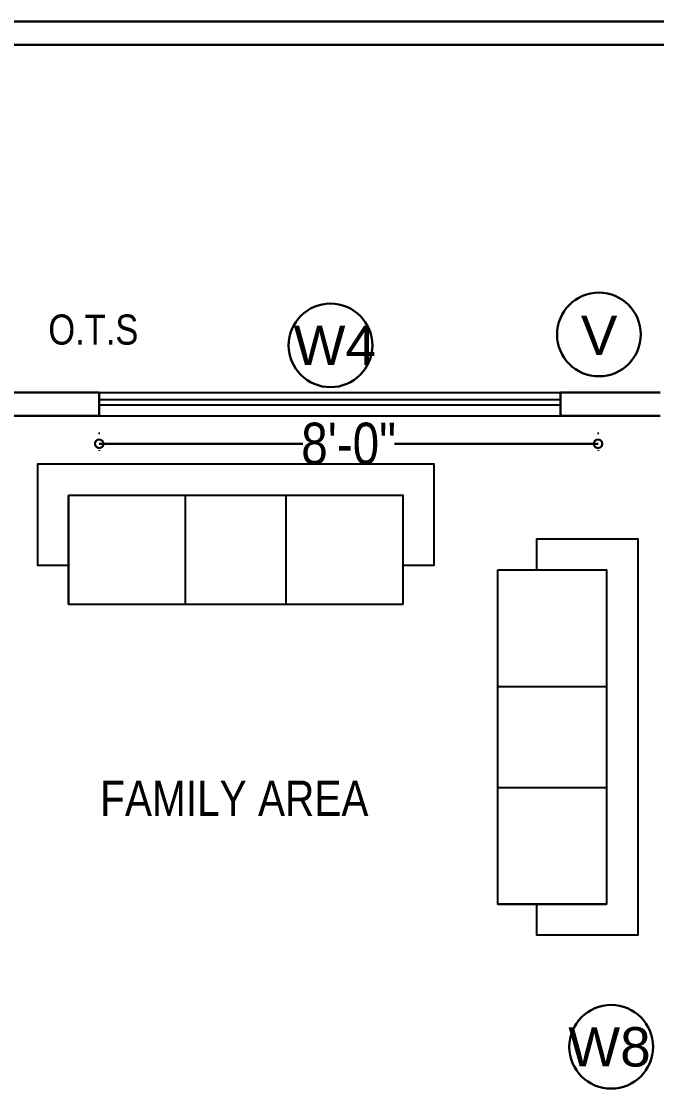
# Model space of a CAD drawing. Extents: x 187966 to 202201, y 659574 to 1343694.
# Drawn here: x 192505.3 to 192627.7, y 665216.6 to 665422.3 of the extents above; entities that cross this region are included whole.
import ezdxf

# ---------------------------------------------------------------- set-up
doc = ezdxf.new("R2010")
doc.units = 0
doc.header["$MEASUREMENT"] = 0
doc.header["$PDMODE"] = 32
doc.linetypes.add('DOT2', pattern=[3.175, 0, -3.175])
for name, color, linetype, lineweight in [('A-Wall', 7, 'Continuous', 30), ('sill', 32, 'Continuous', 25), ('Text', 55, 'Continuous', 25), ('WINDOW', 147, 'Continuous', 25)]:
    doc.layers.add(name, color=color, linetype=linetype, lineweight=lineweight)
doc.layers.add('ELE', color=7, linetype='Continuous')
doc.layers.add('FUR', color=250, linetype='Continuous')
doc.styles.add('AA_03.50', font='ARIALN.TTF', dxfattribs={"height": 8})
doc.styles.add('jag', font='arial.ttf')
doc.styles.get("Standard").update_dxf_attribs({"font": 'stylu.ttf', "height": 7})
doc.dimstyles.new('AA_03.50', dxfattribs={"dimtxt": 9, "dimasz": 3.25, "dimexe": 1.75, "dimexo": 3.375, "dimgap": 0.09, "dimtad": 0, "dimdec": 0, "dimzin": 3, "dimdsep": 46, "dimlunit": 4, "dimtxsty": 'AA_03.50', "dimblk": 'DOTSMALL', "dimcen": 0.09, "dimclre": 7, "dimadec": 0, "dimazin": 0, "dimtfac": 1, "dimtdec": 0, "dimtofl": 0, "dimtmove": 0, "dimatfit": 3, "dimfxl": 1, "dimtolj": 1, "dimtzin": 0, "dimlwd": -1, "dimarcsym": 0})

# ---------------------------------------------------------------- blocks, each defined once
blk = doc.blocks.new('3str')
at = {"layer": 'FUR'}
for points in [[(165747.79, 672804), (165747.79, 672810), (165728.35, 672810), (165728.35, 672733.6), (165747.79, 672733.6), (165747.79, 672739.6)], [(165755.31, 672804), (165734.35, 672804), (165734.35, 672739.6), (165755.31, 672739.6), (165755.31, 672804)], [(165755.31, 672781.52), (165734.35, 672781.52)], [(165755.31, 672762.08), (165734.35, 672762.08)], [(165755.31, 672739.6), (165734.35, 672739.6)]]:
    blk.add_lwpolyline(points, dxfattribs=at)
blk = doc.blocks.new('_DotSmall')
at = {"color": 0, "linetype": 'ByBlock', "const_width": 0.5}
blk.add_lwpolyline([(-0.0625, 0, 1), (0.0625, 0, 1)], format="xyb", close=True, dxfattribs=at)
blk = doc.blocks.new('*D37')
at = {"layer": 'A-Wall', "color": 7, "linetype": 'DOT2', "lineweight": -2, "transparency": 16777216}
for p, q in [((192520.34, 665342.94), (192520.34, 665339.16)), ((192616.38, 665342.94), (192616.38, 665339.16))]:
    blk.add_line(p, q, dxfattribs=at)
at = {"layer": 'A-Wall', "color": 0, "transparency": 16777216}
for p, q in [((192520.34, 665340.91), (192559.54, 665340.91)), ((192616.38, 665340.91), (192577.18, 665340.91))]:
    blk.add_line(p, q, dxfattribs=at)
at = {"layer": 'DEFPOINTS', "color": 0, "transparency": 16777216}
for p in [(192520.34, 665346.32), (192616.38, 665346.32), (192616.38, 665340.91)]:
    blk.add_point(p, dxfattribs=at)
at = {"layer": 'A-Wall', "color": 0, "transparency": 16777216, "xscale": 3.25, "yscale": 3.25, "zscale": 3.25, "rotation": 180}
blk.add_blockref('_DotSmall', (192520.34, 665340.91), dxfattribs=at)
at = {"layer": 'A-Wall', "color": 0, "transparency": 16777216, "xscale": 3.25, "yscale": 3.25, "zscale": 3.25}
blk.add_blockref('_DotSmall', (192616.38, 665340.91), dxfattribs=at)
at = {"layer": 'A-Wall', "color": 0, "transparency": 16777216, "insert": (192568.36, 665340.91), "char_height": 8, "attachment_point": 5, "style": 'AA_03.50'}
blk.add_mtext('\\A1;8\'-0"', dxfattribs=at)

msp = doc.modelspace()

# ---------------------------------------------------------------- linework, layer by layer
at = {"layer": 'A-Wall'}
for p, q in [((192260.21, 665422.32), (192991.18, 665422.32)), ((192269.21, 665417.82), (192991.18, 665417.82)), ((192520.34, 665350.82), (192493.84, 665350.82)), ((192520.34, 665346.32), (192520.34, 665350.82)), ((192609.13, 665350.82), (192628.38, 665350.82)), ((192609.13, 665346.32), (192609.13, 665350.82)), ((192493.84, 665346.32), (192520.34, 665346.32)), ((192609.13, 665346.32), (192628.38, 665346.32))]:
    msp.add_line(p, q, dxfattribs=at)
at = {"layer": 'ELE', "linetype": 'ByBlock', "lineweight": 30}
for centre in [(192616.56, 665361.97), (192564.87, 665359.87), (192618.91, 665224.69)]:
    msp.add_circle(centre, 8.06, dxfattribs=at)
at = {"layer": 'sill'}
for p, q in [((192520.34, 665350.82), (192609.13, 665350.82)), ((192513.09, 665346.32), (192546.63, 665346.32)), ((192546.63, 665346.32), (192609.13, 665346.32))]:
    msp.add_line(p, q, dxfattribs=at)
at = {"layer": 'WINDOW'}
for p, q in [((192609.13, 665349.37), (192520.34, 665349.37)), ((192609.13, 665348.37), (192520.34, 665348.37))]:
    msp.add_line(p, q, dxfattribs=at)

# ---------------------------------------------------------------- block references
at = {"layer": 'WINDOW', "rotation": 270}
msp.add_blockref('3str', (-480225.16, 831065.3), dxfattribs=at)
at = {"layer": 'WINDOW', "xscale": -1}
msp.add_blockref('3str', (358352.37, -7487.39), dxfattribs=at)

# ---------------------------------------------------------------- texts
at = {"layer": 'A-Wall', "insert": (192510.53, 665362.88), "char_height": 5.7945, "width": 29.589, "attachment_point": 4}
msp.add_mtext('{\\fArial Narrow|b0|i0|c1|p15;O.T.S}', dxfattribs=at)
at = {"layer": 'Text', "char_height": 7.5716, "width": 212.5439, "attachment_point": 1, "style": 'jag'}
for s, insert in [('V{\\H0.8193x; }^I', (192613.07, 665365.62)), ('W4{\\H0.8193x; }^I', (192557.76, 665363.66)), ('W8{\\H0.8193x; }^I', (192610.66, 665228.47))]:
    msp.add_mtext(s, dxfattribs=dict(at, insert=insert))
at = {"layer": 'Text', "insert": (192520.51, 665272.57), "char_height": 6.8219, "width": 90.411, "attachment_point": 4}
msp.add_mtext('{\\fArial Narrow|b0|i0|c0|p15;FAMILY AREA}', dxfattribs=at)

# ---------------------------------------------------------------- dimensions: what is measured, and where the dimension line sits
at = {"layer": 'A-Wall'}
dim = msp.add_linear_dim(base=(192616.38, 665340.91), p1=(192520.34, 665346.32), p2=(192616.38, 665346.32), dimstyle='AA_03.50', override={"dimtxt": 8, "dimdec": 1, "dimtdec": 1, "dimfxl": 0.1}, dxfattribs=at)
dim.commit()
dim.dimension.update_dxf_attribs({"geometry": '*D37', "text_midpoint": (192568.36, 665340.91)})

doc.saveas('drawing.dxf')
